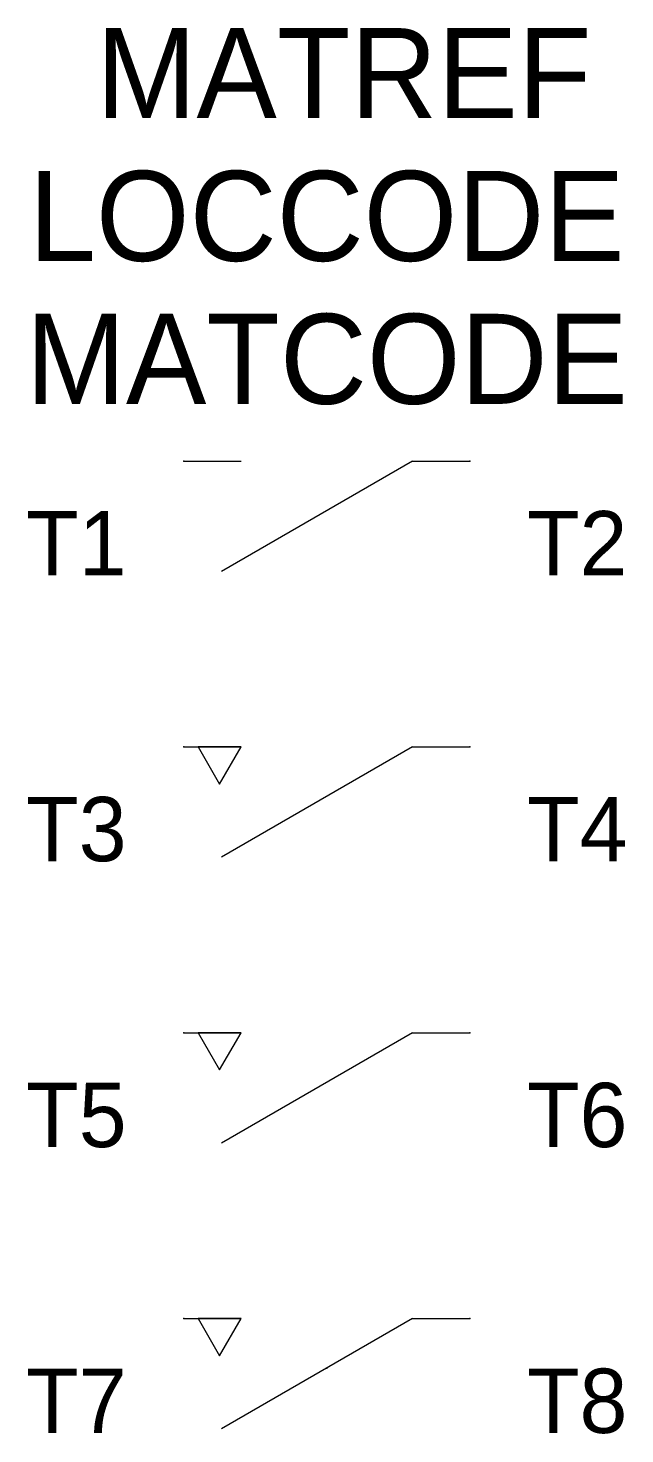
# Model space of a CAD drawing. Extents: x -10.4 to 10.4, y -4 to 45.1.
import ezdxf
from ezdxf.enums import TextEntityAlignment as Align

# ---------------------------------------------------------------- set-up
doc = ezdxf.new("R2010")
doc.units = 0
doc.layers.get('0').update_dxf_attribs({"linetype": 'CONTINUOUS'})
for name, color, linetype in [('A', 7, 'CONTINUOUS'), ('C', 6, 'CONTINUOUS'), ('T2', 7, 'CONTINUOUS')]:
    doc.layers.add(name, color=color, linetype=linetype)

msp = doc.modelspace()

# ---------------------------------------------------------------- linework, layer by layer
at = {"color": 0}
for p, q in [((-5, 30), (-3, 30)), ((3, 30), (-3.683, 26.141)), ((3, 30), (5, 30)), ((-5, 20), (-3, 20)), ((3, 20), (-3.683, 16.141)), ((3, 20), (5, 20)), ((-5, 10), (-3, 10)), ((3, 10), (-3.683, 6.141)), ((3, 10), (5, 10)), ((-5, 0), (-3, 0)), ((3, 0), (-3.683, -3.859)), ((3, 0), (5, 0))]:
    msp.add_line(p, q, dxfattribs=at)
for points in [[(-3.75, 18.701), (-3, 20), (-4.5, 20)], [(-3.75, 8.701), (-3, 10), (-4.5, 10)], [(-3.75, -1.299), (-3, 0), (-4.5, 0)]]:
    msp.add_lwpolyline(points, close=True, dxfattribs=at)
at = {"layer": 'A', "color": 0, "linetype": 'CONTINUOUS'}
msp.add_point((0, -1.732), dxfattribs=at)
at = {"layer": 'C', "color": 0}
for p in [(-5, 30), (5, 30), (-5, 20), (5, 20), (-5, 10), (5, 10)]:
    msp.add_point(p, dxfattribs=at)
at = {"layer": 'C', "color": 0, "linetype": 'CONTINUOUS'}
for p in [(-5, 0), (5, 0)]:
    msp.add_point(p, dxfattribs=at)

# ---------------------------------------------------------------- texts
at = {"color": 0, "linetype": 'CONTINUOUS'}
for tag, p in [('MATREF', (0.592, 41.995)), ('LOCCODE', (0, 37)), ('MATCODE', (0, 32))]:
    msp.add_attdef(tag, text='', height=3.15, dxfattribs=at).set_placement(p, align=Align.CENTER)
at = {"layer": 'T2', "color": 0, "linetype": 'CONTINUOUS'}
for tag, p in [('T1', (-7, 26)), ('T3', (-7, 16)), ('T5', (-7, 6)), ('T7', (-7, -4))]:
    msp.add_attdef(tag, text='', height=2.25, dxfattribs=at).set_placement(p, align=Align.RIGHT)
for tag, p in [('T2', (7, 26)), ('T4', (7, 16)), ('T6', (7, 6)), ('T8', (7, -4))]:
    msp.add_attdef(tag, p, '', height=2.25, dxfattribs=at)

doc.saveas('drawing.dxf')
